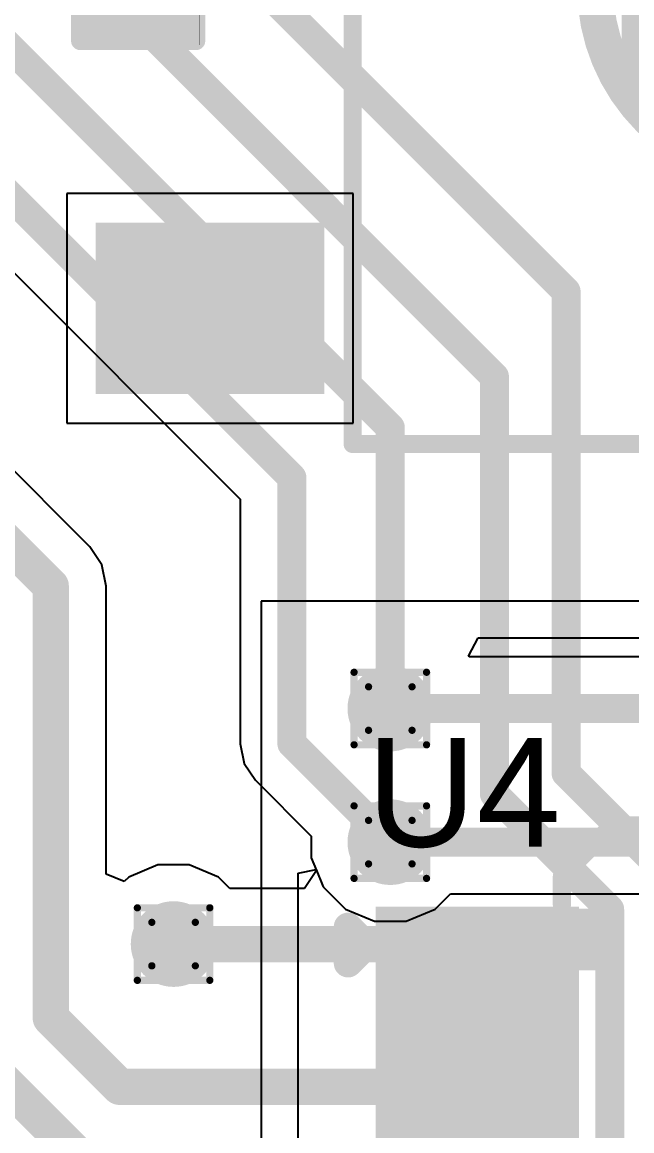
# Model space of a CAD drawing. Header units: inches. Extents: x 0 to 355, y -10 to 78.
# Drawn here: x 32.16 to 36.43, y 20.7 to 28.46 of the extents above; entities that cross this region are included whole.
import ezdxf

# ---------------------------------------------------------------- set-up
doc = ezdxf.new("R2010")
doc.units = ezdxf.units.IN
for name, color, linetype in [('Bottom Layer', 5, 'Continuous'), ('Bottom Overlay', 54, 'Continuous'), ('Bottom Paste', 16, 'Continuous'), ('Bottom Solder', 6, 'Continuous'), ('Drill Drawing', 1, 'Continuous'), ('Top Layer', 1, 'Continuous'), ('Top Overlay', 2, 'Continuous'), ('Top Paste', 8, 'Continuous'), ('Top Solder', 216, 'Continuous'), ('Via Holes', 16, 'Continuous')]:
    doc.layers.add(name, color=color, linetype=linetype)
doc.styles.add('Arial', font='', dxfattribs={"height": 0.2})
doc.styles.get('Arial').set_extended_font_data('Arial')

# ---------------------------------------------------------------- blocks, each defined once
blk = doc.blocks.new('R___0402_B_1')
at = {"layer": 'Bottom Layer'}
for points in [[(-0.2413, 0.3175), (-0.2412999999999999, -0.3175), (-0.6985, -0.3175), (-0.6985, 0.3175)], [(0.69849746, 0.31749746), (0.69849746, -0.31750254), (0.24129746, -0.31750254), (0.24129746, 0.31749746)]]:
    blk.add_hatch(color=5, dxfattribs=at).paths.add_polyline_path(points)
at = {"layer": 'Bottom Paste'}
for points in [[(-0.2413, 0.3175), (-0.2412999999999999, -0.3175), (-0.6985, -0.3175), (-0.6985, 0.3175)], [(0.69849746, 0.31749746), (0.69849746, -0.31750254), (0.24129746, -0.31750254), (0.24129746, 0.31749746)]]:
    blk.add_hatch(color=16, dxfattribs=at).paths.add_polyline_path(points)
at = {"layer": 'Bottom Solder'}
for points in [[(-0.18629884, 0.37250116), (-0.1862988399999999, -0.37250116), (-0.75350116, -0.37250116), (-0.75350116, 0.37250116)], [(0.7534986199999999, 0.3724986199999999), (0.7534986199999999, -0.3725037), (0.1862963, -0.3725037), (0.1862962999999999, 0.3724986199999999)]]:
    blk.add_hatch(color=6, dxfattribs=at).paths.add_polyline_path(points)
at = {"layer": 'Bottom Overlay'}
for points, const_width in [([(0.7874, 0.4064), (-0.7874, 0.4064)], 0.127), ([(-0.7874, -0.4064), (-0.7874, 0.4064)], 0.127), ([(0.7874, -0.4064), (0.7874, 0.4064)], 0.127), ([(0.8128, 0.4318), (-0.8128, 0.43180254)], 0.0032258), ([(0.7874, -0.4064), (-0.7874, -0.4064)], 0.127)]:
    blk.add_lwpolyline(points, dxfattribs=dict(at, const_width=const_width))
for points, const_width in [([(-0.8191499999999999, 0.4064, 1), (-0.7556499999999999, 0.4064, 1)], 0.0635), ([(-0.8191499999999999, 0.4064, 1), (-0.7556499999999999, 0.4064, 1)], 0.0635), ([(0.7556499999999999, 0.4064, 1), (0.8191499999999999, 0.4064, 1)], 0.0635), ([(0.7556499999999999, 0.4064, 1), (0.8191499999999999, 0.4064, 1)], 0.0635), ([(-0.81360518, 0.43180254, 1), (-0.8119948199999999, 0.43180254, 1)], 0.0016129), ([(0.8119948199999999, 0.4318, 1), (0.81360518, 0.4318, 1)], 0.0016129), ([(-0.8191499999999999, -0.4064, 1), (-0.7556499999999999, -0.4064, 1)], 0.0635), ([(-0.8191499999999999, -0.4064, 1), (-0.7556499999999999, -0.4064, 1)], 0.0635), ([(0.7556499999999999, -0.4064, 1), (0.8191499999999999, -0.4064, 1)], 0.0635), ([(0.7556499999999999, -0.4064, 1), (0.8191499999999999, -0.4064, 1)], 0.0635)]:
    blk.add_lwpolyline(points, format="xyb", close=True, dxfattribs=dict(at, const_width=const_width))
blk = doc.blocks.new('IND_0402_11')
at = {"layer": 'Top Layer'}
for points in [[(-0.5499989, 0.2999994), (-0.1499997, 0.2999994), (-0.1499997, -0.2999994), (-0.5499989, -0.2999994)], [(0.15000224, 0.2999994), (0.55000144, 0.2999994), (0.55000144, -0.2999994), (0.15000224, -0.2999994)]]:
    blk.add_hatch(color=1, dxfattribs=at).paths.add_polyline_path(points)
at = {"layer": 'Top Paste'}
for points in [[(-0.5499989, 0.2999994), (-0.1499997, 0.2999994), (-0.1499997, -0.2999994), (-0.5499989, -0.2999994)], [(0.15000224, 0.2999994), (0.55000144, 0.2999994), (0.55000144, -0.2999994), (0.15000224, -0.2999994)]]:
    blk.add_hatch(color=8, dxfattribs=at).paths.add_polyline_path(points)
at = {"layer": 'Top Solder'}
for points in [[(-0.6515989, 0.4015993999999999), (-0.0483997, 0.4015993999999999), (-0.0483997, -0.4015993999999999), (-0.6515989, -0.4015993999999999)], [(0.04840224, 0.4015993999999999), (0.65160144, 0.4015993999999999), (0.65160144, -0.4015993999999999), (0.04840224, -0.4015993999999999)]]:
    blk.add_hatch(color=216, dxfattribs=at).paths.add_polyline_path(points)
at = {"layer": 'Top Overlay', "const_width": 0.1999996}
for points in [[(-0.7111999999999999, 0.4571999999999999), (-0.3048, 0.4571999999999999)], [(-0.7111999999999999, 0.4571999999999999), (-0.7111999999999999, -0.4571999999999999)], [(-0.3048, 0.4571999999999999), (0.7111999999999999, 0.4571999999999999)], [(0.7111999999999999, 0.4571999999999999), (0.7111999999999999, -0.4571999999999999)], [(-0.7111999999999999, -0.4571999999999999), (-0.3048, -0.4571999999999999)], [(-0.3048, -0.4571999999999999), (0.7111999999999999, -0.4571999999999999)]]:
    blk.add_lwpolyline(points, dxfattribs=at)
at = {"layer": 'Top Overlay', "const_width": 0.0999998}
for points in [[(-0.7611998999999999, 0.4571999999999999, 1), (-0.6612001, 0.4571999999999999, 1)], [(-0.7611998999999999, 0.4571999999999999, 1), (-0.6612001, 0.4571999999999999, 1)], [(-0.3547999, 0.4571999999999999, 1), (-0.2548001, 0.4571999999999999, 1)], [(-0.3547999, 0.4571999999999999, 1), (-0.2548001, 0.4571999999999999, 1)], [(0.6612001, 0.4571999999999999, 1), (0.7611998999999999, 0.4571999999999999, 1)], [(0.6612001, 0.4571999999999999, 1), (0.7611998999999999, 0.4571999999999999, 1)], [(-0.7611998999999999, -0.4571999999999999, 1), (-0.6612001, -0.4571999999999999, 1)], [(-0.7611998999999999, -0.4571999999999999, 1), (-0.6612001, -0.4571999999999999, 1)], [(-0.3547999, -0.4571999999999999, 1), (-0.2548001, -0.4571999999999999, 1)], [(-0.3547999, -0.4571999999999999, 1), (-0.2548001, -0.4571999999999999, 1)], [(0.6612001, -0.4571999999999999, 1), (0.7611998999999999, -0.4571999999999999, 1)], [(0.6612001, -0.4571999999999999, 1), (0.7611998999999999, -0.4571999999999999, 1)]]:
    blk.add_lwpolyline(points, format="xyb", close=True, dxfattribs=at)
blk = doc.blocks.new('48_LQFP__7_7___19')
at = {"layer": 'Top Layer'}
for points in [[(-3.63999907, 2.90999926), (-3.63999907, 2.5899999), (-4.85999917, 2.5899999), (-4.85999917, 2.90999926)], [(-3.63999907, 2.41000026), (-3.63999907, 2.0900009), (-4.85999917, 2.0900009), (-4.85999917, 2.41000026)], [(-3.63999907, 1.90999872), (-3.63999907, 1.58999936), (-4.85999917, 1.58999936), (-4.85999917, 1.90999872)]]:
    blk.add_hatch(color=1, dxfattribs=at).paths.add_polyline_path(points)
at = {"layer": 'Top Overlay'}
blk.add_hatch(color=2, dxfattribs=at).paths.add_polyline_path([(-3.556, 2.5654), (-3.3274, 2.5654), (-3.3274, 2.9972), (-3.556, 2.9972)])
at = {"layer": 'Top Paste'}
for points in [[(-3.63999907, 2.90999926), (-3.63999907, 2.5899999), (-4.85999917, 2.5899999), (-4.85999917, 2.90999926)], [(-3.63999907, 2.41000026), (-3.63999907, 2.0900009), (-4.85999917, 2.0900009), (-4.85999917, 2.41000026)], [(-3.63999907, 1.90999872), (-3.63999907, 1.58999936), (-4.85999917, 1.58999936), (-4.85999917, 1.90999872)]]:
    blk.add_hatch(color=8, dxfattribs=at).paths.add_polyline_path(points)
at = {"layer": 'Top Solder'}
for points in [[(-3.53839907, 3.01159926), (-3.53839907, 2.4883999), (-4.96159917, 2.4883999), (-4.96159917, 3.01159926)], [(-3.53839907, 2.51160026), (-3.53839907, 1.9884009), (-4.96159917, 1.9884009), (-4.96159917, 2.51160026)], [(-3.53839907, 2.01159872), (-3.53839907, 1.48839936), (-4.96159917, 1.48839936), (-4.96159917, 2.01159872)], [(-3.53839907, 1.51159972), (-3.53839907, 0.9884003599999998), (-4.96159917, 0.9884003600000001), (-4.96159917, 1.51159972)]]:
    blk.add_hatch(color=216, dxfattribs=at).paths.add_polyline_path(points)
at = {"layer": 'Top Overlay'}
for points, const_width in [([(-3.6576, 3.2258), (-3.302, 3.581399999999999)], 0.127), ([(-3.302, 3.581399999999999), (-3.0226, 3.581399999999999)], 0.127), ([(-3.6576, 3.0226), (-3.6576, 3.2258)], 0.127), ([(-5.1562, 2.6162), (-5.1562, 2.8702)], 0.1999996), ([(-5.1562, 2.8702), (-5.0292, 2.7432)], 0.1999996), ([(-5.1562, 2.6162), (-5.0292, 2.7432)], 0.1999996)]:
    blk.add_lwpolyline(points, dxfattribs=dict(at, const_width=const_width))
for points, const_width in [([(-3.33375, 3.581399999999999, 1), (-3.27025, 3.581399999999999, 1)], 0.0635), ([(-3.33375, 3.581399999999999, 1), (-3.27025, 3.581399999999999, 1)], 0.0635), ([(-3.68935, 3.2258, 1), (-3.625849999999999, 3.2258, 1)], 0.0635), ([(-3.68935, 3.2258, 1), (-3.625849999999999, 3.2258, 1)], 0.0635), ([(-3.68935, 3.0226, 1), (-3.625849999999999, 3.0226, 1)], 0.0635), ([(-5.2061999, 2.8702, 1), (-5.1062001, 2.8702, 1)], 0.0999998), ([(-5.2061999, 2.8702, 1), (-5.1062001, 2.8702, 1)], 0.0999998), ([(-5.0791999, 2.7432, 1), (-4.9792001, 2.7432, 1)], 0.0999998), ([(-5.0791999, 2.7432, 1), (-4.9792001, 2.7432, 1)], 0.0999998), ([(-5.2061999, 2.6162, 1), (-5.1062001, 2.6162, 1)], 0.0999998), ([(-5.2061999, 2.6162, 1), (-5.1062001, 2.6162, 1)], 0.0999998)]:
    blk.add_lwpolyline(points, format="xyb", close=True, dxfattribs=dict(at, const_width=const_width))
blk = doc.blocks.new('GT_TS090C_H031_L5_B_25')
at = {"layer": 'Bottom Layer'}
blk.add_hatch(color=5, dxfattribs=at).paths.add_polyline_path([(3.2499935, 2.7999309), (4.7499905, 2.7999309), (4.7499905, 1.6999331), (3.2499935, 1.6999331)])
at = {"layer": 'Bottom Paste'}
blk.add_hatch(color=16, dxfattribs=at).paths.add_polyline_path([(3.2499935, 2.7999309), (4.7499905, 2.7999309), (4.7499905, 1.6999331), (3.2499935, 1.6999331)])
at = {"layer": 'Bottom Solder'}
blk.add_hatch(color=6, dxfattribs=at).paths.add_polyline_path([(3.1991935, 2.8507309), (4.8007905, 2.8507309), (4.8007905, 1.6491331), (3.1991935, 1.6491331)])
at = {"layer": 'Bottom Overlay', "const_width": 0.127}
for points in [[(2.999994, 3.1999936), (-3.0999938, 3.1999936)], [(2.999994, 3.1999936), (2.999994, -3.1999936)]]:
    blk.add_lwpolyline(points, dxfattribs=at)
at = {"layer": 'Bottom Overlay'}
for points, const_width in [([(2.968244, 3.1999936, 1), (3.031744, 3.1999936, 1)], 0.0635), ([(2.968244, 3.1999936, 1), (3.031744, 3.1999936, 1)], 0.0635), ([(1.300226, 0, 1), (-1.299718, 0, 1)], 0.254)]:
    blk.add_lwpolyline(points, format="xyb", close=True, dxfattribs=dict(at, const_width=const_width))

msp = doc.modelspace()

# ---------------------------------------------------------------- hatches: boundary and pattern name
at = {"layer": 'Bottom Layer'}
h = msp.add_hatch(color=5, dxfattribs=at)
edge = h.paths.add_edge_path()
edge.add_arc((34.73511976, 23.65339948), 0.2999994, 0, 360)
h = msp.add_hatch(color=5, dxfattribs=at)
edge = h.paths.add_edge_path()
edge.add_arc((34.73511976, 22.71751108), 0.2999994, 0, 360)
h = msp.add_hatch(color=5, dxfattribs=at)
edge = h.paths.add_edge_path()
edge.add_arc((33.2162277, 22.003512), 0.2999994, 0, 360)
at = {"layer": 'Top Layer'}
h = msp.add_hatch(color=1, dxfattribs=at)
edge = h.paths.add_edge_path()
edge.add_arc((34.73511976, 23.65339948), 0.2999994, 0, 360)
h = msp.add_hatch(color=1, dxfattribs=at)
edge = h.paths.add_edge_path()
edge.add_arc((34.73511976, 22.71751108), 0.2999994, 0, 360)
h = msp.add_hatch(color=1, dxfattribs=at)
edge = h.paths.add_edge_path()
edge.add_arc((33.2162277, 22.003512), 0.2999994, 0, 360)
at = {"layer": 'Via Holes'}
h = msp.add_hatch(color=7, dxfattribs=at)
edge = h.paths.add_edge_path()
edge.add_arc((34.73511976, 23.65339948), 0.1499997, 0, 360)
h = msp.add_hatch(color=7, dxfattribs=at)
edge = h.paths.add_edge_path()
edge.add_arc((34.73511976, 22.71751108), 0.1499997, 0, 360)
h = msp.add_hatch(color=7, dxfattribs=at)
edge = h.paths.add_edge_path()
edge.add_arc((33.2162277, 22.003512), 0.1499997, 0, 360)

# ---------------------------------------------------------------- linework, layer by layer
at = {"layer": 'Bottom Layer'}
for p, q in [((34.47512536, 27.26051952), (32.46712836, 27.26051952)), ((32.46712836, 27.26051952), (32.46712836, 25.65252172)), ((34.47512536, 25.65252172), (34.47512536, 27.26051952)), ((32.46712836, 25.65252172), (34.47512536, 25.65252172)), ((37.2364, 24.4066568), (33.8293202, 24.4066568)), ((33.8293202, 24.4066568), (33.8293202, 22.1519877)), ((35.28367594, 24.02068094), (35.35155998, 24.14768094)), ((35.35155998, 24.14768094), (37.2364, 24.14768094)), ((35.28682554, 24.0159667), (35.28367594, 24.02068094)), ((37.58692254, 24.0159667), (35.28682554, 24.0159667)), ((34.08829606, 22.49954098), (34.21529606, 22.52480382)), ((34.21529606, 22.52480382), (34.26546106, 22.40369662)), ((34.08829606, 22.1519877), (34.08829606, 22.49954098)), ((34.26546106, 22.40369662), (34.42130529999999, 22.24785238)), ((35.04893422, 22.24785238), (35.15602569999999, 22.35494386)), ((35.15602569999999, 22.35494386), (37.47458341999999, 22.35494386)), ((34.42130529999999, 22.24785238), (34.62492185999999, 22.16351168)), ((34.84531766, 22.16351168), (35.04893422, 22.24785238)), ((33.8293202, 22.1519877), (33.82933798, 17.42291156)), ((34.08831384, 17.42291156), (34.08829606, 22.1519877)), ((34.62492185999999, 22.16351168), (34.84531766, 22.16351168))]:
    msp.add_line(p, q, dxfattribs=at)
at = {"layer": 'Bottom Layer', "const_width": 0.2032}
for points in [[(34.73511976, 23.65339948), (37.58693524, 23.65339948)], [(34.73511976, 22.71751108), (37.624766, 22.71751108)]]:
    msp.add_lwpolyline(points, dxfattribs=at)
at = {"layer": 'Bottom Layer', "const_width": 0.1016}
for points in [[(34.68431975999999, 23.65339948, 1), (34.78591976, 23.65339948, 1)], [(34.68431975999999, 22.71751108, 1), (34.78591976, 22.71751108, 1)]]:
    msp.add_lwpolyline(points, format="xyb", close=True, dxfattribs=at)
at = {"layer": 'Drill Drawing', "const_width": 0.0508}
for points in [[(34.48111976, 23.90739948), (34.98911975999999, 23.90739948)], [(34.48111976, 23.39939948), (34.48111976, 23.90739948)], [(34.98911975999999, 23.39939948), (34.98911975999999, 23.90739948)], [(34.58271976, 23.80579948), (34.88751976, 23.80579948)], [(34.58271976, 23.50099948), (34.58271976, 23.80579948)], [(34.88751976, 23.50099948), (34.88751976, 23.80579948)], [(34.58271976, 23.50099948), (34.88751976, 23.50099948)], [(34.48111976, 23.39939948), (34.98911975999999, 23.39939948)], [(34.48111976, 22.97151108), (34.98911975999999, 22.97151108)], [(34.48111976, 22.46351108), (34.48111976, 22.97151108)], [(34.98911975999999, 22.46351108), (34.98911975999999, 22.97151108)], [(34.58271976, 22.86991108), (34.88751976, 22.86991108)], [(34.58271976, 22.56511108), (34.58271976, 22.86991108)], [(34.88751976, 22.56511108), (34.88751976, 22.86991108)], [(34.58271976, 22.56511108), (34.88751976, 22.56511108)], [(34.48111976, 22.46351108), (34.98911975999999, 22.46351108)], [(32.9622277, 22.257512), (33.4702277, 22.257512)], [(32.9622277, 21.749512), (32.9622277, 22.257512)], [(33.4702277, 21.749512), (33.4702277, 22.257512)], [(33.0638277, 22.155912), (33.3686277, 22.155912)], [(33.0638277, 21.851112), (33.0638277, 22.155912)], [(33.3686277, 21.851112), (33.3686277, 22.155912)], [(33.0638277, 21.851112), (33.3686277, 21.851112)], [(32.9622277, 21.749512), (33.4702277, 21.749512)]]:
    msp.add_lwpolyline(points, dxfattribs=at)
at = {"layer": 'Drill Drawing', "const_width": 0.0254}
for points in [[(34.46841976, 23.90739948, 1), (34.49381975999999, 23.90739948, 1)], [(34.46841976, 23.90739948, 1), (34.49381975999999, 23.90739948, 1)], [(34.97641976, 23.90739948, 1), (35.00181976, 23.90739948, 1)], [(34.97641976, 23.90739948, 1), (35.00181976, 23.90739948, 1)], [(34.57001976, 23.80579948, 1), (34.59541976, 23.80579948, 1)], [(34.57001976, 23.80579948, 1), (34.59541976, 23.80579948, 1)], [(34.87481976, 23.80579948, 1), (34.90021976, 23.80579948, 1)], [(34.87481976, 23.80579948, 1), (34.90021976, 23.80579948, 1)], [(34.57001976, 23.50099948, 1), (34.59541976, 23.50099948, 1)], [(34.57001976, 23.50099948, 1), (34.59541976, 23.50099948, 1)], [(34.87481976, 23.50099948, 1), (34.90021976, 23.50099948, 1)], [(34.87481976, 23.50099948, 1), (34.90021976, 23.50099948, 1)], [(34.46841976, 23.39939948, 1), (34.49381975999999, 23.39939948, 1)], [(34.46841976, 23.39939948, 1), (34.49381975999999, 23.39939948, 1)], [(34.97641976, 23.39939948, 1), (35.00181976, 23.39939948, 1)], [(34.97641976, 23.39939948, 1), (35.00181976, 23.39939948, 1)], [(34.46841976, 22.97151108, 1), (34.49381975999999, 22.97151108, 1)], [(34.46841976, 22.97151108, 1), (34.49381975999999, 22.97151108, 1)], [(34.97641976, 22.97151108, 1), (35.00181976, 22.97151108, 1)], [(34.97641976, 22.97151108, 1), (35.00181976, 22.97151108, 1)], [(34.57001976, 22.86991108, 1), (34.59541976, 22.86991108, 1)], [(34.57001976, 22.86991108, 1), (34.59541976, 22.86991108, 1)], [(34.87481976, 22.86991108, 1), (34.90021976, 22.86991108, 1)], [(34.87481976, 22.86991108, 1), (34.90021976, 22.86991108, 1)], [(34.57001976, 22.56511108, 1), (34.59541976, 22.56511108, 1)], [(34.57001976, 22.56511108, 1), (34.59541976, 22.56511108, 1)], [(34.87481976, 22.56511108, 1), (34.90021976, 22.56511108, 1)], [(34.87481976, 22.56511108, 1), (34.90021976, 22.56511108, 1)], [(34.46841976, 22.46351108, 1), (34.49381975999999, 22.46351108, 1)], [(34.46841976, 22.46351108, 1), (34.49381975999999, 22.46351108, 1)], [(34.97641976, 22.46351108, 1), (35.00181976, 22.46351108, 1)], [(34.97641976, 22.46351108, 1), (35.00181976, 22.46351108, 1)], [(32.9495277, 22.257512, 1), (32.9749277, 22.257512, 1)], [(32.9495277, 22.257512, 1), (32.9749277, 22.257512, 1)], [(33.4575277, 22.257512, 1), (33.4829277, 22.257512, 1)], [(33.4575277, 22.257512, 1), (33.4829277, 22.257512, 1)], [(33.0511277, 22.155912, 1), (33.0765277, 22.155912, 1)], [(33.0511277, 22.155912, 1), (33.0765277, 22.155912, 1)], [(33.3559277, 22.155912, 1), (33.3813277, 22.155912, 1)], [(33.3559277, 22.155912, 1), (33.3813277, 22.155912, 1)], [(33.0511277, 21.851112, 1), (33.0765277, 21.851112, 1)], [(33.0511277, 21.851112, 1), (33.0765277, 21.851112, 1)], [(33.3559277, 21.851112, 1), (33.3813277, 21.851112, 1)], [(33.3559277, 21.851112, 1), (33.3813277, 21.851112, 1)], [(32.9495277, 21.749512, 1), (32.9749277, 21.749512, 1)], [(32.9495277, 21.749512, 1), (32.9749277, 21.749512, 1)], [(33.4575277, 21.749512, 1), (33.4829277, 21.749512, 1)], [(33.4575277, 21.749512, 1), (33.4829277, 21.749512, 1)]]:
    msp.add_lwpolyline(points, format="xyb", close=True, dxfattribs=at)
at = {"layer": 'Top Layer'}
for p, q in [((30.09000586, 28.7132522), (33.68298826, 25.12027234)), ((32.63012016, 24.78567306), (31.93129504, 25.48449818)), ((33.68298826, 25.12027234), (33.68298826, 23.40708806)), ((32.71432878, 24.65964588), (32.63012016, 24.78567306)), ((32.74389946, 24.5109873), (32.71432878, 24.65964588)), ((32.74389946, 22.49426286), (32.74389946, 24.5109873)), ((33.68298826, 23.40708806), (33.68298572, 23.40707536)), ((33.68298572, 23.40707536), (33.7105879, 23.26832786)), ((33.7105879, 23.26832786), (33.78918057999999, 23.15070046)), ((33.78918057999999, 23.15070046), (34.18112035999999, 22.75876322)), ((34.18112035999999, 22.75876322), (34.18112035999999, 22.60731318)), ((34.18112035999999, 22.60731318), (34.21770906, 22.5189796)), ((33.1060298, 22.5575114), (32.90241324, 22.4731707)), ((33.32642559999999, 22.5575114), (33.1060298, 22.5575114)), ((33.53004215999999, 22.4731707), (33.32642559999999, 22.5575114)), ((32.87089946, 22.44165692), (32.74389946, 22.49426286)), ((32.90241324, 22.4731707), (32.87089946, 22.44165692)), ((33.6112358, 22.39197706), (33.53004215999999, 22.4731707)), ((34.21770906, 22.5189796), (34.13285019999999, 22.39197706)), ((34.13285019999999, 22.39197706), (33.6112358, 22.39197706))]:
    msp.add_line(p, q, dxfattribs=at)
for points, const_width in [([(32.08981644, 29.35297914), (35.46490748, 25.9778881)], 0.2032), ([(30.34638076, 28.9696271), (34.04555548, 25.27045238)], 0.2032), ([(31.37368122, 28.98209342), (34.73511976, 25.62065488)], 0.2032), ([(33.8801202, 28.66151494), (35.96707564, 26.5745595)], 0.2032), ([(35.96707564, 23.20045144), (35.96707564, 26.5745595)], 0.2032), ([(35.46490748, 23.0538401), (35.46490748, 25.9778881)], 0.2032), ([(34.73511976, 23.65339948), (34.73511976, 25.62065488)], 0.2032), ([(31.65660928, 25.20981242), (32.3554344, 24.5109873)], 0.254), ([(34.04555548, 23.40707536), (34.04555548, 25.27045238)], 0.2032), ([(32.3554344, 21.4865966), (32.3554344, 24.5109873)], 0.254), ([(34.04555548, 23.40707536), (34.73511976, 22.71751108)], 0.2032), ([(35.96707564, 23.20045144), (36.71837207999999, 22.449155)], 0.2032), ([(35.46490748, 23.0538401), (36.27245984, 22.24628774)], 0.2032), ([(36.27245984, 19.2462785), (36.27245984, 22.24628774)], 0.2032), ([(33.2162277, 22.003512), (35.34512108, 22.003512)], 0.254), ([(32.3554344, 21.4865966), (32.83851953999999, 21.00351146)], 0.254), ([(31.81976872, 21.24945712), (32.56571338, 20.50351246)], 0.254), ([(32.83851953999999, 21.00351146), (35.34512108, 21.00351146)], 0.254)]:
    msp.add_lwpolyline(points, dxfattribs=dict(at, const_width=const_width))
for points, const_width in [([(35.91627563999999, 26.5745595, 1), (36.01787563999999, 26.5745595, 1)], 0.1016), ([(35.91627563999999, 26.5745595, 1), (36.01787563999999, 26.5745595, 1)], 0.1016), ([(35.41410748, 25.9778881, 1), (35.51570748, 25.9778881, 1)], 0.1016), ([(35.41410748, 25.9778881, 1), (35.51570748, 25.9778881, 1)], 0.1016), ([(34.68431975999999, 25.62065488, 1), (34.78591976, 25.62065488, 1)], 0.1016), ([(34.68431975999999, 25.62065488, 1), (34.78591976, 25.62065488, 1)], 0.1016), ([(33.99475547999999, 25.27045238, 1), (34.09635547999999, 25.27045238, 1)], 0.1016), ([(33.99475547999999, 25.27045238, 1), (34.09635547999999, 25.27045238, 1)], 0.1016), ([(32.2919344, 24.5109873, 1), (32.4189344, 24.5109873, 1)], 0.127), ([(32.2919344, 24.5109873, 1), (32.4189344, 24.5109873, 1)], 0.127), ([(34.68431975999999, 23.65339948, 1), (34.78591976, 23.65339948, 1)], 0.1016), ([(33.99475547999999, 23.40707536, 1), (34.09635547999999, 23.40707536, 1)], 0.1016), ([(33.99475547999999, 23.40707536, 1), (34.09635547999999, 23.40707536, 1)], 0.1016), ([(35.91627563999999, 23.20045144, 1), (36.01787563999999, 23.20045144, 1)], 0.1016), ([(35.91627563999999, 23.20045144, 1), (36.01787563999999, 23.20045144, 1)], 0.1016), ([(35.41410748, 23.0538401, 1), (35.51570748, 23.0538401, 1)], 0.1016), ([(35.41410748, 23.0538401, 1), (35.51570748, 23.0538401, 1)], 0.1016), ([(34.68431975999999, 22.71751108, 1), (34.78591976, 22.71751108, 1)], 0.1016), ([(36.22165984, 22.24628774, 1), (36.32325984, 22.24628774, 1)], 0.1016), ([(36.22165984, 22.24628774, 1), (36.32325984, 22.24628774, 1)], 0.1016), ([(33.1527277, 22.003512, 1), (33.2797277, 22.003512, 1)], 0.127), ([(35.28162107999999, 22.003512, 1), (35.40862108, 22.003512, 1)], 0.127), ([(32.2919344, 21.4865966, 1), (32.4189344, 21.4865966, 1)], 0.127), ([(32.2919344, 21.4865966, 1), (32.4189344, 21.4865966, 1)], 0.127), ([(32.77501954, 21.00351146, 1), (32.90201954, 21.00351146, 1)], 0.127), ([(32.77501954, 21.00351146, 1), (32.90201954, 21.00351146, 1)], 0.127), ([(35.28162107999999, 21.00351146, 1), (35.40862108, 21.00351146, 1)], 0.127)]:
    msp.add_lwpolyline(points, format="xyb", close=True, dxfattribs=dict(at, const_width=const_width))

# ---------------------------------------------------------------- block references
for name, p, rotation in [('GT_TS090C_H031_L5_B_25', (37.47111886, 28.70645262), 180), ('R___0402_B_1', (32.9680062, 29.11674136), 270), ('IND_0402_11', (36.91331962, 28.62744338), 90)]:
    msp.add_blockref(name, p, dxfattribs=dict(rotation=rotation))
msp.add_blockref('48_LQFP__7_7___19', (39.5951202, 19.25351242))

# ---------------------------------------------------------------- texts
at = {"layer": 'Top Overlay', "style": 'Arial'}
msp.add_text('U4', height=0.7619999999999999, dxfattribs=at).set_placement((34.56961843999999, 22.68551216))

doc.saveas('drawing.dxf')
